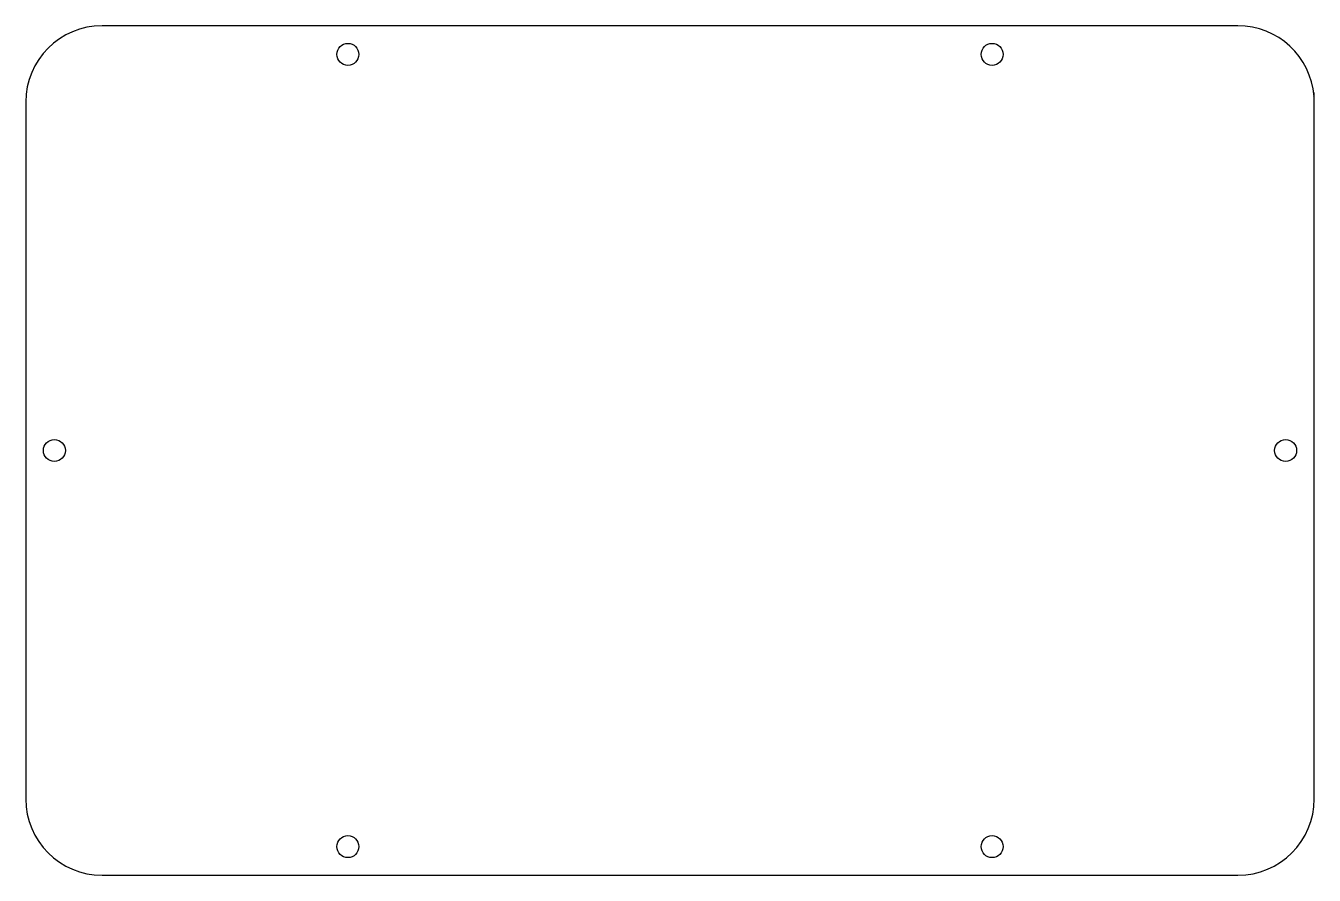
# Model space of a CAD drawing. Header units: millimetres. Extents: x -68 to 68, y -45 to 45.
import ezdxf

# ---------------------------------------------------------------- set-up
doc = ezdxf.new("R2010")
doc.units = ezdxf.units.MM
doc.layers.get('0').update_dxf_attribs({"linetype": 'CONTINUOUS'})

msp = doc.modelspace()

# ---------------------------------------------------------------- linework, layer by layer
for p, q in [((59.5, 44.5, -2), (-59.5, 44.5, -2)), ((-67.5, 36.5, -2), (-67.5, -36.5, -2)), ((67.5, -36.5, -2), (67.5, 37.5, -2)), ((-59.5, -44.5, -2), (59.5, -44.5, -2))]:
    msp.add_line(p, q)
for centre in [(-33.75, 41.5, -2), (-33.75, 41.5, -2), (-33.75, 41.5, -2), (33.75, 41.5, -2), (-64.5, 0, -2), (-64.5, 0, -2), (-64.5, 0, -2), (64.5, 0, -2), (-33.75, -41.5, -2), (-33.75, -41.5, -2), (-33.75, -41.5, -2), (33.75, -41.5, -2), (33.75, -41.5, -2), (33.75, -41.5, -2)]:
    msp.add_circle(centre, 1.15)
for centre, radius, start, end in [((-59.5, 36.5, -2), 8, 90, 180), ((59.5, 36.5, -2), 8, 4.3425, 90), ((60.7, 37.7, -2), 6.8, 354.998, 358.3139), ((-59.5, -36.5, -2), 8, 180, 270), ((59.5, -36.5, -2), 8, 270, 360)]:
    msp.add_arc(centre, radius, start, end)

doc.saveas('drawing.dxf')
